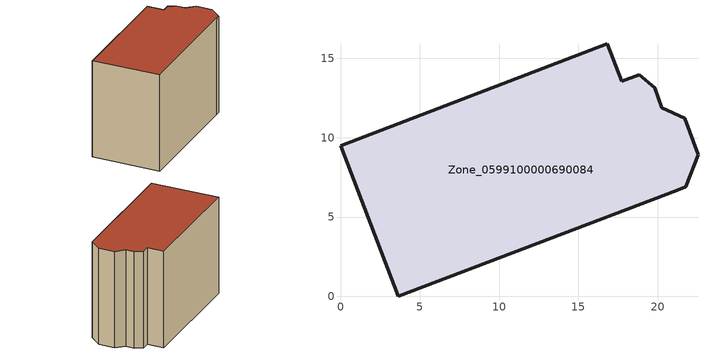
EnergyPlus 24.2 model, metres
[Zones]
Zone_0599100000690084
 floor ground (C_G): 20.27,11.9 21.7,11.22 22.54,8.92 21.76,6.91 21.24,6.7 3.63,0 0,9.5 16.82,15.93 17.72,13.57 18.82,13.96 19.82,13.14 z0
 wall outside (C_F): 0,9.5 3.63,0 21.24,6.7 21.76,6.91 22.54,8.92 21.7,11.22 20.27,11.9 19.82,13.14 18.82,13.96 17.72,13.57 16.82,15.93 0,9.5 z0:14.91
 roof outside (C_R): 19.82,13.14 18.82,13.96 17.72,13.57 16.82,15.93 0,9.5 3.63,0 21.24,6.7 21.76,6.91 22.54,8.92 21.7,11.22 20.27,11.9 z14.91
[BUILDING]
Pand.0599100000690084: North Axis=0; Terrain=City; Loads Convergence Tolerance Value=0.04; Temperature Convergence Tolerance Value=0.4; Solar Distribution=FullExterior; Maximum Number of Warmup Days=25; Minimum Number of Warmup Days=1
[Site:Location]
Rotterdam.The.Hague.AP_ZH_NLD Design_Conditions: Latitude=51.96; Longitude=4.45; Time Zone=1; Elevation=-4.5
[SITE:GROUNDTEMPERATURE:BUILDINGSURFACE]
18, 18, 18, 18, 18, 18, 18, 18, 18, 18, 18, 18
[MATERIAL] Thermal Absorptance=0.9; Solar Absorptance=0.7; Visible Absorptance=0.7
Name | Roughness | Thickness | Conductivity | Density | Specific Heat
G.TI.1946 | MediumSmooth | 0.15 | 1 | 540 | 1210
F.TI.1946 | Rough | 0.3 | 0.857143 | 1920 | 840
R.TI.1946 | MediumRough | 0.2 | 0.1 | 1500 | 1000
[CONSTRUCTION]
C_G: G.TI.1946
C_F: F.TI.1946
C_R: R.TI.1946
[ZONE]
Zone_0599100000690084: Type=1; Multiplier=1; Ceiling Height=Autocalculate; Volume=Autocalculate; Floor Area=autocalculate; Part of Total Floor Area=Yes
[ZONEINFILTRATION:DESIGNFLOWRATE]
Infil_Zone_0599100000690084: Zone or ZoneList or Space or SpaceList=Zone_0599100000690084; Schedule=AlwaysOn; Design Flow Rate Calculation Method=Flow/Area; Flow Rate per Floor Area=0.003; Constant Term Coefficient=1; Temperature Term Coefficient=0; Velocity Term Coefficient=0; Velocity Squared Term Coefficient=0
[HVACTEMPLATE:ZONE:IDEALLOADSAIRSYSTEM]
Zone_0599100000690084: Maximum Heating Supply Air Temperature=50; Minimum Cooling Supply Air Temperature=13; Maximum Heating Supply Air Humidity Ratio=0.0156; Minimum Cooling Supply Air Humidity Ratio=0.0077; Heating Limit=NoLimit; Cooling Limit=NoLimit; Dehumidification Control Type=ConstantSensibleHeatRatio; Cooling Sensible Heat Ratio=0.7; Dehumidification Setpoint=60; Humidification Control Type=None; Humidification Setpoint=30; Outdoor Air Method=None; Outdoor Air Flow Rate per Person=0.00944; Outdoor Air Flow Rate per Zone Floor Area=0; Outdoor Air Flow Rate per Zone=0; Demand Controlled Ventilation Type=None; Outdoor Air Economizer Type=NoEconomizer; Heat Recovery Type=None; Sensible Heat Recovery Effectiveness=0.7; Latent Heat Recovery Effectiveness=0.65
[ZONECONTROL:THERMOSTAT]
ThermostatControl_Zone_0599100000690084: Zone or ZoneList=Zone_0599100000690084; Control Type Schedule=DualSetpointControlType; Control 1=Thermostat_Zone_0599100000690084; Temperature Difference Between Cutout And Setpoint=0
[THERMOSTATSETPOINT:DUALSETPOINT]
Thermostat_Zone_0599100000690084: Heating Setpoint Temperature Schedule=HeatingSetpoint_Zone_0599100000690084; Cooling Setpoint Temperature Schedule=CoolingSetpoint_Zone_0599100000690084
[SCHEDULE:COMPACT]
HeatingSetpoint_Zone_0599100000690084: Through: 12/31, For: AllDays, Until: 24:00, 21
CoolingSetpoint_Zone_0599100000690084: Through: 12/31, For: AllDays, Until: 24:00, 24
DualSetpointControlType: Through: 12/31, For: AllDays, Until: 24:00, 4
AlwaysOn: Through: 12/31, For: AllDays, Until: 24:00, 1
